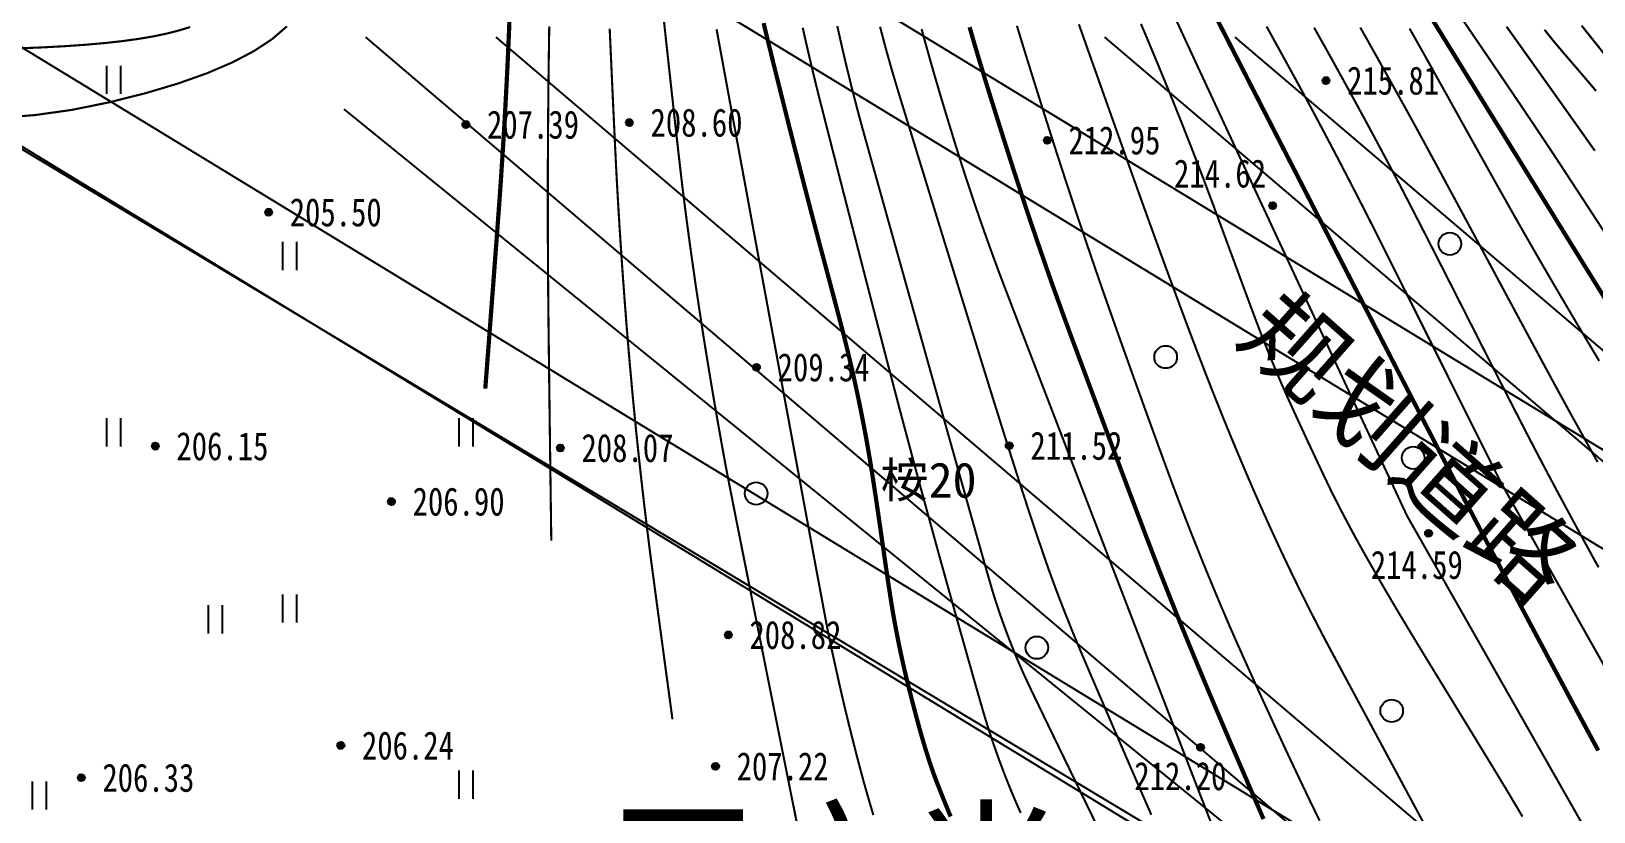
# Model space of a CAD drawing. Extents: x 36524600 to 36525730, y 2746759 to 2747713.
# Drawn here: x 36524988.8 to 36525044.2, y 2747433.8 to 2747461.5 of the extents above; entities that cross this region are included whole.
import ezdxf
from ezdxf.enums import TextEntityAlignment as Align

# ---------------------------------------------------------------- set-up
doc = ezdxf.new("R2010")
doc.units = 0
doc.header["$LTSCALE"] = 1000
doc.header["$MEASUREMENT"] = 0
doc.linetypes.add('X2', pattern=[10, 8, -2])
for name, color, linetype in [('0-规划道路', 4, 'Continuous'), ('DGX', 251, 'Continuous'), ('DLSS', 4, 'Continuous'), ('DMTZ', 3, 'Continuous'), ('GCD', 252, 'Continuous'), ('PP-COM', 7, 'Continuous'), ('PP-DX-PT', 251, 'Continuous'), ('PUB_TEXT', 7, 'Continuous'), ('TWT_TEXT', 7, 'Continuous'), ('ZBTZ', 3, 'Continuous'), ('纵断_分栏线', 5, 'Continuous')]:
    doc.layers.add(name, color=color, linetype=linetype)
doc.styles.add('宋体', font='')
doc.styles.add('正等线体', font='宋体.shx', dxfattribs={"bigfont": '@@gbcbig.shx'})
doc.styles.add('黑体', font='simhei.ttf')
doc.styles.get('宋体').set_extended_font_data('SimSun')
doc.linetypes.add('10421', pattern='A,2,[150,AAA.SHX,S=0.5,R=0,X=0,Y=0.5],1e-11', length=2)

# ---------------------------------------------------------------- blocks, each defined once
blk = doc.blocks.new('gc326')
blk.add_circle((0, 0), 0.8)
blk = doc.blocks.new('gc121')
at = {"color": 253}
for p, q in [((-0.5, -1), (-0.5, 1)), ((0.5, -1), (0.5, 1))]:
    blk.add_line(p, q, dxfattribs=at)
blk = doc.blocks.new('gc200')
h = blk.add_hatch(color=256)
edge = h.paths.add_edge_path()
edge.add_arc((0, 0), 0.25, 0, 360)
blk.add_circle((0, 0), 0.25)
blk = doc.blocks.new('dxt')
at = {"layer": 'DGX', "color": 253, "linetype": 'Continuous', "flags": 128}
for points, const_width in [([(36525021.401, 2747433.616), (36525021.356, 2747433.724), (36525021.308, 2747433.841), (36525021.256, 2747433.968), (36525021.2, 2747434.105), (36525021.141, 2747434.251), (36525021.082, 2747434.398), (36525021.028, 2747434.535), (36525020.978, 2747434.663), (36525020.931, 2747434.781), (36525020.889, 2747434.89), (36525020.852, 2747434.99), (36525020.818, 2747435.081), (36525020.789, 2747435.162), (36525020.762, 2747435.239), (36525020.735, 2747435.316), (36525020.709, 2747435.393), (36525020.682, 2747435.47), (36525020.657, 2747435.547), (36525020.631, 2747435.624), (36525020.606, 2747435.701), (36525020.581, 2747435.779), (36525020.556, 2747435.856), (36525020.532, 2747435.934), (36525020.508, 2747436.012), (36525020.484, 2747436.09), (36525020.461, 2747436.168), (36525020.437, 2747436.246), (36525020.415, 2747436.324), (36525020.392, 2747436.402), (36525020.369, 2747436.482), (36525020.346, 2747436.565), (36525020.321, 2747436.652), (36525020.296, 2747436.743), (36525020.27, 2747436.837), (36525020.244, 2747436.934), (36525020.216, 2747437.035), (36525020.188, 2747437.139), (36525020.159, 2747437.247), (36525020.13, 2747437.358), (36525020.1, 2747437.472), (36525020.069, 2747437.59), (36525020.037, 2747437.711), (36525020.006, 2747437.835), (36525019.973, 2747437.962), (36525019.94, 2747438.092), (36525019.907, 2747438.224), (36525019.874, 2747438.357), (36525019.842, 2747438.489), (36525019.81, 2747438.622), (36525019.779, 2747438.754), (36525019.748, 2747438.887), (36525019.718, 2747439.02), (36525019.688, 2747439.153), (36525019.659, 2747439.286), (36525019.63, 2747439.419), (36525019.602, 2747439.552), (36525019.574, 2747439.686), (36525019.547, 2747439.819), (36525019.52, 2747439.953), (36525019.494, 2747440.087), (36525019.468, 2747440.22), (36525019.443, 2747440.354), (36525019.418, 2747440.488), (36525019.394, 2747440.623), (36525019.37, 2747440.757), (36525019.347, 2747440.891), (36525019.325, 2747441.025), (36525019.302, 2747441.16), (36525019.281, 2747441.294), (36525019.257, 2747441.446), (36525019.229, 2747441.63), (36525019.196, 2747441.848), (36525019.159, 2747442.1), (36525019.117, 2747442.384), (36525019.071, 2747442.702), (36525019.02, 2747443.054), (36525018.964, 2747443.439), (36525018.908, 2747443.828), (36525018.855, 2747444.192), (36525018.805, 2747444.531), (36525018.759, 2747444.846), (36525018.715, 2747445.136), (36525018.675, 2747445.401), (36525018.638, 2747445.641), (36525018.604, 2747445.856), (36525018.571, 2747446.059), (36525018.538, 2747446.262), (36525018.503, 2747446.465), (36525018.468, 2747446.667), (36525018.433, 2747446.87), (36525018.396, 2747447.072), (36525018.359, 2747447.274), (36525018.321, 2747447.476), (36525018.282, 2747447.678), (36525018.242, 2747447.88), (36525018.202, 2747448.081), (36525018.161, 2747448.283), (36525018.119, 2747448.484), (36525018.076, 2747448.685), (36525018.033, 2747448.886), (36525017.988, 2747449.086), (36525017.943, 2747449.287), (36525017.898, 2747449.487), (36525017.851, 2747449.688), (36525017.804, 2747449.888), (36525017.756, 2747450.087), (36525017.707, 2747450.287), (36525017.658, 2747450.487), (36525017.607, 2747450.686), (36525017.553, 2747450.899), (36525017.49, 2747451.14), (36525017.42, 2747451.408), (36525017.343, 2747451.704), (36525017.257, 2747452.027), (36525017.164, 2747452.379), (36525017.063, 2747452.758), (36525016.954, 2747453.164), (36525016.839, 2747453.592), (36525016.721, 2747454.036), (36525016.6, 2747454.496), (36525016.475, 2747454.972), (36525016.347, 2747455.463), (36525016.215, 2747455.971), (36525016.08, 2747456.494), (36525015.942, 2747457.033), (36525015.801, 2747457.585), (36525015.658, 2747458.148), (36525015.513, 2747458.722), (36525015.367, 2747459.307), (36525015.218, 2747459.903), (36525015.068, 2747460.51), (36525014.916, 2747461.128), (36525014.763, 2747461.757)], 0.15), ([(36525023.889, 2747433.742), (36525023.828, 2747433.878), (36525023.769, 2747434.014), (36525023.709, 2747434.15), (36525023.651, 2747434.286), (36525023.593, 2747434.423), (36525023.536, 2747434.56), (36525023.48, 2747434.697), (36525023.425, 2747434.835), (36525023.37, 2747434.973), (36525023.316, 2747435.111), (36525023.263, 2747435.25), (36525023.21, 2747435.389), (36525023.158, 2747435.528), (36525023.107, 2747435.667), (36525023.057, 2747435.807), (36525023.007, 2747435.947), (36525022.958, 2747436.087), (36525022.91, 2747436.227), (36525022.862, 2747436.368), (36525022.816, 2747436.509), (36525022.77, 2747436.65), (36525022.724, 2747436.791), (36525022.68, 2747436.933), (36525022.636, 2747437.075), (36525022.583, 2747437.252), (36525022.51, 2747437.501), (36525022.418, 2747437.82), (36525022.306, 2747438.211), (36525022.175, 2747438.672), (36525022.024, 2747439.205), (36525021.853, 2747439.809), (36525021.663, 2747440.483), (36525021.465, 2747441.191), (36525021.269, 2747441.893), (36525021.075, 2747442.589), (36525020.884, 2747443.28), (36525020.696, 2747443.966), (36525020.51, 2747444.646), (36525020.326, 2747445.321), (36525020.145, 2747445.99), (36525019.957, 2747446.693), (36525019.75, 2747447.468), (36525019.526, 2747448.315), (36525019.285, 2747449.235), (36525019.026, 2747450.227), (36525018.749, 2747451.292), (36525018.454, 2747452.429), (36525018.142, 2747453.639), (36525017.838, 2747454.82), (36525017.567, 2747455.872), (36525017.33, 2747456.795), (36525017.127, 2747457.589), (36525016.957, 2747458.253), (36525016.821, 2747458.788), (36525016.718, 2747459.193), (36525016.649, 2747459.47), (36525016.597, 2747459.682), (36525016.546, 2747459.894), (36525016.495, 2747460.106), (36525016.444, 2747460.318), (36525016.394, 2747460.53), (36525016.345, 2747460.743), (36525016.296, 2747460.955), (36525016.247, 2747461.168), (36525016.199, 2747461.381), (36525016.152, 2747461.593)], 0.075), ([(36525011.23, 2747461.805), (36525011.299, 2747461.169), (36525011.375, 2747460.473), (36525011.458, 2747459.716), (36525011.541, 2747458.963), (36525011.616, 2747458.279), (36525011.685, 2747457.662), (36525011.747, 2747457.114), (36525011.802, 2747456.635), (36525011.85, 2747456.224), (36525011.891, 2747455.881), (36525011.925, 2747455.606), (36525011.956, 2747455.365), (36525011.987, 2747455.125), (36525012.018, 2747454.884), (36525012.05, 2747454.644), (36525012.082, 2747454.404), (36525012.114, 2747454.163), (36525012.147, 2747453.923), (36525012.18, 2747453.683), (36525012.214, 2747453.443), (36525012.248, 2747453.203), (36525012.282, 2747452.962), (36525012.316, 2747452.722), (36525012.351, 2747452.482), (36525012.387, 2747452.243), (36525012.423, 2747452.003), (36525012.459, 2747451.763), (36525012.495, 2747451.523), (36525012.532, 2747451.284), (36525012.569, 2747451.044), (36525012.606, 2747450.804), (36525012.644, 2747450.565), (36525012.682, 2747450.325), (36525012.721, 2747450.086), (36525012.76, 2747449.847), (36525012.799, 2747449.607), (36525012.838, 2747449.368), (36525012.878, 2747449.129), (36525012.918, 2747448.89), (36525012.958, 2747448.65), (36525012.999, 2747448.411), (36525013.04, 2747448.172), (36525013.082, 2747447.933), (36525013.123, 2747447.695), (36525013.165, 2747447.456), (36525013.208, 2747447.217), (36525013.25, 2747446.978), (36525013.293, 2747446.74), (36525013.337, 2747446.501), (36525013.38, 2747446.262), (36525013.424, 2747446.024), (36525013.504, 2747445.609), (36525013.655, 2747444.841), (36525013.877, 2747443.72), (36525014.171, 2747442.246), (36525014.536, 2747440.419), (36525014.972, 2747438.238), (36525015.479, 2747435.705), (36525016.058, 2747432.819)], 0.075), ([(36525018.659, 2747433.67), (36525018.619, 2747433.804), (36525018.579, 2747433.938), (36525018.54, 2747434.072), (36525018.5, 2747434.206), (36525018.461, 2747434.34), (36525018.423, 2747434.474), (36525018.384, 2747434.609), (36525018.346, 2747434.743), (36525018.306, 2747434.886), (36525018.263, 2747435.046), (36525018.215, 2747435.224), (36525018.164, 2747435.418), (36525018.108, 2747435.629), (36525018.049, 2747435.857), (36525017.986, 2747436.103), (36525017.92, 2747436.365), (36525017.851, 2747436.636), (36525017.784, 2747436.908), (36525017.718, 2747437.179), (36525017.652, 2747437.451), (36525017.588, 2747437.723), (36525017.525, 2747437.995), (36525017.463, 2747438.268), (36525017.402, 2747438.541), (36525017.343, 2747438.805), (36525017.288, 2747439.053), (36525017.238, 2747439.283), (36525017.191, 2747439.497), (36525017.149, 2747439.693), (36525017.111, 2747439.873), (36525017.077, 2747440.035), (36525017.047, 2747440.181), (36525016.99, 2747440.479), (36525016.873, 2747441.101), (36525016.696, 2747442.046), (36525016.46, 2747443.314), (36525016.165, 2747444.905), (36525015.811, 2747446.82), (36525015.397, 2747449.057), (36525014.923, 2747451.618), (36525014.447, 2747454.193), (36525014.027, 2747456.473), (36525013.661, 2747458.457), (36525013.35, 2747460.147), (36525013.094, 2747461.541)], 0.075), ([(36525026.949, 2747432.562), (36525026.325, 2747433.845), (36525025.776, 2747434.975), (36525025.302, 2747435.95), (36525024.904, 2747436.771), (36525024.582, 2747437.437), (36525024.335, 2747437.95), (36525024.164, 2747438.307), (36525024.068, 2747438.511), (36525024.01, 2747438.637), (36525023.953, 2747438.764), (36525023.897, 2747438.891), (36525023.842, 2747439.018), (36525023.787, 2747439.146), (36525023.733, 2747439.274), (36525023.679, 2747439.402), (36525023.627, 2747439.531), (36525023.575, 2747439.66), (36525023.524, 2747439.789), (36525023.473, 2747439.918), (36525023.424, 2747440.048), (36525023.375, 2747440.178), (36525023.326, 2747440.308), (36525023.279, 2747440.439), (36525023.232, 2747440.57), (36525023.186, 2747440.701), (36525023.14, 2747440.832), (36525023.096, 2747440.964), (36525023.052, 2747441.096), (36525023.009, 2747441.228), (36525022.966, 2747441.36), (36525022.925, 2747441.493), (36525022.884, 2747441.625), (36525022.812, 2747441.871), (36525022.677, 2747442.342), (36525022.48, 2747443.037), (36525022.219, 2747443.958), (36525021.896, 2747445.104), (36525021.511, 2747446.475), (36525021.062, 2747448.071), (36525020.55, 2747449.892), (36525020.039, 2747451.715), (36525019.59, 2747453.317), (36525019.203, 2747454.696), (36525018.879, 2747455.854), (36525018.617, 2747456.79), (36525018.417, 2747457.505), (36525018.28, 2747457.997), (36525018.206, 2747458.268), (36525018.163, 2747458.429), (36525018.12, 2747458.589), (36525018.078, 2747458.749), (36525018.036, 2747458.91), (36525017.994, 2747459.071), (36525017.953, 2747459.231), (36525017.912, 2747459.392), (36525017.871, 2747459.553), (36525017.831, 2747459.714), (36525017.792, 2747459.875), (36525017.752, 2747460.036), (36525017.713, 2747460.198), (36525017.675, 2747460.359), (36525017.636, 2747460.521), (36525017.599, 2747460.682), (36525017.561, 2747460.844), (36525017.524, 2747461.006), (36525017.487, 2747461.167), (36525017.451, 2747461.329), (36525017.415, 2747461.491), (36525017.38, 2747461.653)], 0.075), ([(36525028.522, 2747433.677), (36525028.351, 2747434.069), (36525028.163, 2747434.5), (36525027.958, 2747434.972), (36525027.736, 2747435.484), (36525027.497, 2747436.037), (36525027.241, 2747436.629), (36525026.989, 2747437.213), (36525026.762, 2747437.739), (36525026.56, 2747438.207), (36525026.384, 2747438.617), (36525026.233, 2747438.969), (36525026.108, 2747439.263), (36525026.007, 2747439.5), (36525025.932, 2747439.678), (36525025.869, 2747439.828), (36525025.807, 2747439.978), (36525025.746, 2747440.128), (36525025.685, 2747440.278), (36525025.624, 2747440.429), (36525025.564, 2747440.579), (36525025.504, 2747440.73), (36525025.444, 2747440.881), (36525025.385, 2747441.032), (36525025.327, 2747441.183), (36525025.268, 2747441.334), (36525025.211, 2747441.486), (36525025.153, 2747441.638), (36525025.096, 2747441.789), (36525025.04, 2747441.941), (36525024.984, 2747442.094), (36525024.925, 2747442.256), (36525024.86, 2747442.437), (36525024.79, 2747442.638), (36525024.713, 2747442.858), (36525024.631, 2747443.098), (36525024.543, 2747443.357), (36525024.449, 2747443.635), (36525024.349, 2747443.934), (36525024.243, 2747444.251), (36525024.132, 2747444.588), (36525024.015, 2747444.945), (36525023.893, 2747445.321), (36525023.766, 2747445.717), (36525023.633, 2747446.132), (36525023.494, 2747446.567), (36525023.35, 2747447.021), (36525023.188, 2747447.537), (36525022.994, 2747448.154), (36525022.77, 2747448.874), (36525022.514, 2747449.696), (36525022.228, 2747450.62), (36525021.91, 2747451.646), (36525021.561, 2747452.774), (36525021.181, 2747454.005), (36525020.808, 2747455.214), (36525020.48, 2747456.28), (36525020.196, 2747457.202), (36525019.957, 2747457.98), (36525019.762, 2747458.614), (36525019.611, 2747459.105), (36525019.506, 2747459.451), (36525019.445, 2747459.654), (36525019.406, 2747459.785), (36525019.367, 2747459.916), (36525019.329, 2747460.046), (36525019.291, 2747460.177), (36525019.254, 2747460.309), (36525019.217, 2747460.44), (36525019.18, 2747460.571), (36525019.143, 2747460.702), (36525019.107, 2747460.834), (36525019.071, 2747460.966), (36525019.036, 2747461.097), (36525019.001, 2747461.229), (36525018.966, 2747461.361), (36525018.931, 2747461.493), (36525018.897, 2747461.625)], 0.075), ([(36525030.709, 2747433.227), (36525030.467, 2747433.846), (36525030.128, 2747434.722), (36525029.689, 2747435.855), (36525029.153, 2747437.244), (36525028.518, 2747438.889), (36525027.784, 2747440.791), (36525026.952, 2747442.949), (36525026.122, 2747445.103), (36525025.394, 2747446.994), (36525024.768, 2747448.621), (36525024.243, 2747449.984), (36525023.82, 2747451.084), (36525023.499, 2747451.92), (36525023.28, 2747452.492), (36525023.163, 2747452.801), (36525023.097, 2747452.977), (36525023.032, 2747453.154), (36525022.966, 2747453.331), (36525022.901, 2747453.508), (36525022.837, 2747453.685), (36525022.773, 2747453.862), (36525022.709, 2747454.04), (36525022.646, 2747454.217), (36525022.583, 2747454.395), (36525022.52, 2747454.573), (36525022.458, 2747454.751), (36525022.397, 2747454.929), (36525022.335, 2747455.108), (36525022.274, 2747455.286), (36525022.214, 2747455.465), (36525022.154, 2747455.643), (36525022.094, 2747455.822), (36525022.035, 2747456.001), (36525021.976, 2747456.18), (36525021.917, 2747456.36), (36525021.859, 2747456.539), (36525021.801, 2747456.718), (36525021.744, 2747456.898), (36525021.687, 2747457.078), (36525021.63, 2747457.26), (36525021.571, 2747457.447), (36525021.511, 2747457.639), (36525021.451, 2747457.837), (36525021.389, 2747458.039), (36525021.325, 2747458.246), (36525021.261, 2747458.458), (36525021.195, 2747458.674), (36525021.131, 2747458.889), (36525021.069, 2747459.094), (36525021.011, 2747459.289), (36525020.956, 2747459.475), (36525020.904, 2747459.651), (36525020.855, 2747459.817), (36525020.81, 2747459.974), (36525020.767, 2747460.121), (36525020.727, 2747460.264), (36525020.686, 2747460.406), (36525020.646, 2747460.549), (36525020.606, 2747460.691), (36525020.566, 2747460.834), (36525020.527, 2747460.977), (36525020.487, 2747461.12), (36525020.448, 2747461.262), (36525020.409, 2747461.405), (36525020.37, 2747461.548)], 0.075), ([(36525032.505, 2747433.528), (36525032.239, 2747434.14), (36525031.971, 2747434.758), (36525031.723, 2747435.332), (36525031.495, 2747435.86), (36525031.287, 2747436.343), (36525031.1, 2747436.781), (36525030.932, 2747437.173), (36525030.784, 2747437.52), (36525030.656, 2747437.822), (36525030.538, 2747438.101), (36525030.421, 2747438.38), (36525030.304, 2747438.66), (36525030.187, 2747438.939), (36525030.071, 2747439.219), (36525029.955, 2747439.499), (36525029.839, 2747439.779), (36525029.724, 2747440.059), (36525029.609, 2747440.34), (36525029.495, 2747440.62), (36525029.381, 2747440.901), (36525029.268, 2747441.182), (36525029.155, 2747441.464), (36525029.043, 2747441.745), (36525028.931, 2747442.027), (36525028.82, 2747442.309), (36525028.697, 2747442.626), (36525028.547, 2747443.014), (36525028.371, 2747443.473), (36525028.17, 2747444.003), (36525027.942, 2747444.604), (36525027.689, 2747445.275), (36525027.41, 2747446.017), (36525027.105, 2747446.83), (36525026.802, 2747447.639), (36525026.529, 2747448.368), (36525026.286, 2747449.017), (36525026.073, 2747449.587), (36525025.89, 2747450.077), (36525025.737, 2747450.488), (36525025.614, 2747450.819), (36525025.521, 2747451.071), (36525025.444, 2747451.282), (36525025.367, 2747451.494), (36525025.29, 2747451.707), (36525025.213, 2747451.919), (36525025.137, 2747452.131), (36525025.061, 2747452.343), (36525024.985, 2747452.556), (36525024.91, 2747452.769), (36525024.835, 2747452.981), (36525024.761, 2747453.194), (36525024.687, 2747453.407), (36525024.613, 2747453.621), (36525024.539, 2747453.834), (36525024.466, 2747454.047), (36525024.393, 2747454.261), (36525024.321, 2747454.474), (36525024.249, 2747454.688), (36525024.177, 2747454.902), (36525024.105, 2747455.116), (36525024.034, 2747455.33), (36525023.963, 2747455.544), (36525023.893, 2747455.758), (36525023.823, 2747455.973), (36525023.753, 2747456.187), (36525023.682, 2747456.407), (36525023.608, 2747456.635), (36525023.531, 2747456.874), (36525023.452, 2747457.122), (36525023.37, 2747457.38), (36525023.285, 2747457.647), (36525023.197, 2747457.923), (36525023.107, 2747458.21), (36525023.018, 2747458.491), (36525022.936, 2747458.754), (36525022.859, 2747458.998), (36525022.789, 2747459.223), (36525022.725, 2747459.429), (36525022.667, 2747459.616), (36525022.616, 2747459.784), (36525022.57, 2747459.933), (36525022.528, 2747460.073), (36525022.486, 2747460.213), (36525022.444, 2747460.352), (36525022.402, 2747460.492), (36525022.36, 2747460.632), (36525022.319, 2747460.772), (36525022.278, 2747460.912), (36525022.236, 2747461.052), (36525022.195, 2747461.193), (36525022.154, 2747461.333), (36525022.114, 2747461.473), (36525022.073, 2747461.613)], 0.15), ([(36525034.494, 2747433.471), (36525034.308, 2747433.854), (36525034.123, 2747434.237), (36525033.939, 2747434.621), (36525033.756, 2747435.006), (36525033.574, 2747435.391), (36525033.392, 2747435.776), (36525033.212, 2747436.162), (36525033.036, 2747436.541), (36525032.867, 2747436.905), (36525032.705, 2747437.256), (36525032.551, 2747437.592), (36525032.403, 2747437.914), (36525032.263, 2747438.221), (36525032.13, 2747438.514), (36525032.004, 2747438.793), (36525031.886, 2747439.055), (36525031.777, 2747439.298), (36525031.677, 2747439.521), (36525031.586, 2747439.725), (36525031.504, 2747439.91), (36525031.43, 2747440.076), (36525031.366, 2747440.222), (36525031.31, 2747440.349), (36525031.257, 2747440.474), (36525031.197, 2747440.613), (36525031.131, 2747440.768), (36525031.059, 2747440.937), (36525030.981, 2747441.121), (36525030.898, 2747441.32), (36525030.808, 2747441.534), (36525030.713, 2747441.762), (36525030.615, 2747441.998), (36525030.517, 2747442.235), (36525030.42, 2747442.471), (36525030.324, 2747442.708), (36525030.228, 2747442.946), (36525030.133, 2747443.183), (36525030.038, 2747443.42), (36525029.944, 2747443.658), (36525029.851, 2747443.896), (36525029.758, 2747444.135), (36525029.665, 2747444.373), (36525029.574, 2747444.612), (36525029.483, 2747444.851), (36525029.392, 2747445.09), (36525029.302, 2747445.329), (36525029.213, 2747445.569), (36525029.12, 2747445.82), (36525029.019, 2747446.093), (36525028.91, 2747446.388), (36525028.794, 2747446.706), (36525028.671, 2747447.046), (36525028.539, 2747447.408), (36525028.4, 2747447.793), (36525028.253, 2747448.199), (36525028.105, 2747448.61), (36525027.962, 2747449.006), (36525027.825, 2747449.387), (36525027.694, 2747449.754), (36525027.568, 2747450.107), (36525027.447, 2747450.444), (36525027.332, 2747450.767), (36525027.223, 2747451.076), (36525027.116, 2747451.377), (36525027.01, 2747451.679), (36525026.904, 2747451.98), (36525026.799, 2747452.282), (36525026.694, 2747452.584), (36525026.59, 2747452.886), (36525026.486, 2747453.188), (36525026.382, 2747453.49), (36525026.279, 2747453.793), (36525026.176, 2747454.096), (36525026.074, 2747454.398), (36525025.972, 2747454.701), (36525025.871, 2747455.004), (36525025.77, 2747455.308), (36525025.669, 2747455.611), (36525025.569, 2747455.914), (36525025.47, 2747456.218), (36525025.37, 2747456.522), (36525025.272, 2747456.826), (36525025.173, 2747457.13), (36525025.075, 2747457.434), (36525024.978, 2747457.738), (36525024.881, 2747458.043), (36525024.784, 2747458.347), (36525024.689, 2747458.648), (36525024.597, 2747458.941), (36525024.507, 2747459.227), (36525024.42, 2747459.505), (36525024.335, 2747459.775), (36525024.253, 2747460.037), (36525024.174, 2747460.291), (36525024.097, 2747460.538), (36525024.023, 2747460.778), (36525023.952, 2747461.01), (36525023.883, 2747461.234), (36525023.817, 2747461.452), (36525023.753, 2747461.662)], 0.075), ([(36525038.597, 2747432.627), (36525037.916, 2747433.891), (36525037.233, 2747435.16), (36525036.629, 2747436.282), (36525036.105, 2747437.256), (36525035.66, 2747438.083), (36525035.295, 2747438.763), (36525035.009, 2747439.296), (36525034.803, 2747439.681), (36525034.677, 2747439.919), (36525034.59, 2747440.084), (36525034.504, 2747440.249), (36525034.419, 2747440.414), (36525034.333, 2747440.58), (36525034.248, 2747440.745), (36525034.164, 2747440.911), (36525034.08, 2747441.077), (36525033.996, 2747441.244), (36525033.913, 2747441.41), (36525033.83, 2747441.577), (36525033.748, 2747441.744), (36525033.666, 2747441.911), (36525033.584, 2747442.078), (36525033.503, 2747442.245), (36525033.422, 2747442.413), (36525033.342, 2747442.581), (36525033.262, 2747442.749), (36525033.182, 2747442.917), (36525033.103, 2747443.085), (36525033.024, 2747443.254), (36525032.946, 2747443.423), (36525032.868, 2747443.592), (36525032.79, 2747443.761), (36525032.713, 2747443.93), (36525032.637, 2747444.1), (36525032.56, 2747444.27), (36525032.484, 2747444.439), (36525032.408, 2747444.609), (36525032.333, 2747444.78), (36525032.258, 2747444.95), (36525032.183, 2747445.121), (36525032.109, 2747445.291), (36525032.035, 2747445.462), (36525031.961, 2747445.633), (36525031.888, 2747445.804), (36525031.815, 2747445.975), (36525031.742, 2747446.146), (36525031.669, 2747446.318), (36525031.597, 2747446.489), (36525031.525, 2747446.661), (36525031.454, 2747446.833), (36525031.382, 2747447.005), (36525031.311, 2747447.177), (36525031.24, 2747447.349), (36525031.17, 2747447.521), (36525031.099, 2747447.694), (36525031.03, 2747447.866), (36525030.96, 2747448.039), (36525030.891, 2747448.212), (36525030.821, 2747448.384), (36525030.753, 2747448.557), (36525030.684, 2747448.731), (36525030.616, 2747448.904), (36525030.548, 2747449.077), (36525030.48, 2747449.25), (36525030.413, 2747449.424), (36525030.345, 2747449.601), (36525030.275, 2747449.783), (36525030.202, 2747449.972), (36525030.128, 2747450.166), (36525030.052, 2747450.367), (36525029.974, 2747450.573), (36525029.893, 2747450.786), (36525029.811, 2747451.004), (36525029.724, 2747451.236), (36525029.63, 2747451.487), (36525029.529, 2747451.759), (36525029.421, 2747452.05), (36525029.306, 2747452.361), (36525029.183, 2747452.692), (36525029.054, 2747453.044), (36525028.918, 2747453.415), (36525028.767, 2747453.827), (36525028.595, 2747454.302), (36525028.401, 2747454.838), (36525028.185, 2747455.437), (36525027.948, 2747456.099), (36525027.69, 2747456.822), (36525027.41, 2747457.608), (36525027.108, 2747458.456), (36525026.812, 2747459.289), (36525026.548, 2747460.032), (36525026.316, 2747460.684), (36525026.118, 2747461.245), (36525025.951, 2747461.715)], 0.075), ([(36525041.692, 2747433.616), (36525041.575, 2747433.816), (36525041.457, 2747434.015), (36525041.338, 2747434.214), (36525041.22, 2747434.413), (36525041.1, 2747434.611), (36525040.968, 2747434.831), (36525040.808, 2747435.095), (36525040.621, 2747435.402), (36525040.407, 2747435.753), (36525040.166, 2747436.148), (36525039.898, 2747436.586), (36525039.604, 2747437.067), (36525039.282, 2747437.592), (36525038.96, 2747438.117), (36525038.665, 2747438.599), (36525038.397, 2747439.037), (36525038.156, 2747439.432), (36525037.942, 2747439.783), (36525037.755, 2747440.091), (36525037.595, 2747440.355), (36525037.462, 2747440.576), (36525037.343, 2747440.775), (36525037.224, 2747440.975), (36525037.106, 2747441.175), (36525036.988, 2747441.375), (36525036.871, 2747441.575), (36525036.754, 2747441.776), (36525036.638, 2747441.977), (36525036.522, 2747442.178), (36525036.41, 2747442.373), (36525036.306, 2747442.556), (36525036.209, 2747442.726), (36525036.119, 2747442.884), (36525036.037, 2747443.029), (36525035.963, 2747443.162), (36525035.895, 2747443.283), (36525035.836, 2747443.391), (36525035.78, 2747443.493), (36525035.724, 2747443.594), (36525035.669, 2747443.696), (36525035.614, 2747443.799), (36525035.559, 2747443.901), (36525035.505, 2747444.003), (36525035.45, 2747444.106), (36525035.396, 2747444.209), (36525035.342, 2747444.311), (36525035.288, 2747444.414), (36525035.235, 2747444.517), (36525035.182, 2747444.62), (36525035.129, 2747444.724), (36525035.076, 2747444.827), (36525035.024, 2747444.931), (36525034.971, 2747445.034), (36525034.911, 2747445.155), (36525034.836, 2747445.309), (36525034.746, 2747445.498), (36525034.64, 2747445.72), (36525034.519, 2747445.976), (36525034.383, 2747446.265), (36525034.231, 2747446.589), (36525034.064, 2747446.946), (36525033.897, 2747447.307), (36525033.742, 2747447.642), (36525033.6, 2747447.95), (36525033.472, 2747448.231), (36525033.356, 2747448.486), (36525033.254, 2747448.715), (36525033.165, 2747448.917), (36525033.089, 2747449.092), (36525033.02, 2747449.254), (36525032.952, 2747449.417), (36525032.883, 2747449.58), (36525032.816, 2747449.742), (36525032.749, 2747449.905), (36525032.682, 2747450.069), (36525032.616, 2747450.232), (36525032.55, 2747450.396), (36525032.475, 2747450.585), (36525032.383, 2747450.826), (36525032.272, 2747451.117), (36525032.142, 2747451.461), (36525031.995, 2747451.855), (36525031.83, 2747452.301), (36525031.646, 2747452.798), (36525031.444, 2747453.346), (36525031.24, 2747453.9), (36525031.051, 2747454.412), (36525030.877, 2747454.883), (36525030.717, 2747455.313), (36525030.571, 2747455.702), (36525030.441, 2747456.05), (36525030.325, 2747456.357), (36525030.223, 2747456.623), (36525030.129, 2747456.868), (36525030.034, 2747457.113), (36525029.939, 2747457.358), (36525029.843, 2747457.602), (36525029.747, 2747457.847), (36525029.65, 2747458.091), (36525029.553, 2747458.335), (36525029.456, 2747458.579), (36525029.358, 2747458.823), (36525029.26, 2747459.066), (36525029.161, 2747459.31), (36525029.062, 2747459.553), (36525028.962, 2747459.796), (36525028.862, 2747460.039), (36525028.762, 2747460.281), (36525028.661, 2747460.524), (36525028.554, 2747460.781), (36525028.434, 2747461.068), (36525028.301, 2747461.384), (36525028.155, 2747461.729)], 0.075), ([(36525011.529, 2747437.067), (36525011.377, 2747438.193), (36525011.24, 2747439.203), (36525011.12, 2747440.096), (36525011.015, 2747440.874), (36525010.927, 2747441.535), (36525010.854, 2747442.079), (36525010.797, 2747442.508), (36525010.756, 2747442.82), (36525010.724, 2747443.074), (36525010.692, 2747443.328), (36525010.66, 2747443.583), (36525010.628, 2747443.837), (36525010.597, 2747444.091), (36525010.567, 2747444.345), (36525010.536, 2747444.6), (36525010.506, 2747444.854), (36525010.477, 2747445.109), (36525010.448, 2747445.363), (36525010.419, 2747445.618), (36525010.391, 2747445.872), (36525010.363, 2747446.127), (36525010.335, 2747446.382), (36525010.308, 2747446.637), (36525010.282, 2747446.891), (36525010.255, 2747447.146), (36525010.229, 2747447.401), (36525010.204, 2747447.656), (36525010.179, 2747447.911), (36525010.154, 2747448.166), (36525010.129, 2747448.421), (36525010.105, 2747448.676), (36525010.082, 2747448.931), (36525010.059, 2747449.186), (36525010.036, 2747449.441), (36525010.013, 2747449.697), (36525009.991, 2747449.952), (36525009.969, 2747450.207), (36525009.948, 2747450.462), (36525009.927, 2747450.718), (36525009.906, 2747450.973), (36525009.886, 2747451.228), (36525009.866, 2747451.484), (36525009.846, 2747451.739), (36525009.827, 2747451.995), (36525009.808, 2747452.25), (36525009.789, 2747452.506), (36525009.77, 2747452.761), (36525009.752, 2747453.017), (36525009.735, 2747453.272), (36525009.717, 2747453.528), (36525009.7, 2747453.784), (36525009.683, 2747454.039), (36525009.667, 2747454.295), (36525009.65, 2747454.551), (36525009.635, 2747454.806), (36525009.619, 2747455.062), (36525009.604, 2747455.318), (36525009.589, 2747455.574), (36525009.574, 2747455.829), (36525009.56, 2747456.085), (36525009.546, 2747456.341), (36525009.533, 2747456.597), (36525009.519, 2747456.853), (36525009.507, 2747457.109), (36525009.492, 2747457.402), (36525009.475, 2747457.771), (36525009.454, 2747458.215), (36525009.43, 2747458.734), (36525009.402, 2747459.329), (36525009.372, 2747459.999), (36525009.338, 2747460.744), (36525009.301, 2747461.564)], 0.075), ([(36525007.157, 2747461.637), (36525007.15, 2747461.202), (36525007.144, 2747460.768), (36525007.138, 2747460.334), (36525007.132, 2747459.9), (36525007.127, 2747459.466), (36525007.123, 2747459.032), (36525007.119, 2747458.598), (36525007.116, 2747458.164), (36525007.113, 2747457.73), (36525007.11, 2747457.296), (36525007.108, 2747456.862), (36525007.107, 2747456.428), (36525007.106, 2747455.993), (36525007.106, 2747455.559), (36525007.106, 2747455.125), (36525007.106, 2747454.691), (36525007.107, 2747454.257), (36525007.109, 2747453.823), (36525007.111, 2747453.389), (36525007.114, 2747452.955), (36525007.117, 2747452.521), (36525007.12, 2747452.087), (36525007.125, 2747451.571), (36525007.133, 2747450.893), (36525007.143, 2747450.052), (36525007.155, 2747449.048), (36525007.17, 2747447.881), (36525007.187, 2747446.552), (36525007.207, 2747445.059), (36525007.229, 2747443.404)], 0.075), ([(36525004.887, 2747448.793), (36525004.99, 2747450.142), (36525005.082, 2747451.359), (36525005.165, 2747452.442), (36525005.236, 2747453.393), (36525005.298, 2747454.212), (36525005.348, 2747454.897), (36525005.389, 2747455.45), (36525005.419, 2747455.871), (36525005.443, 2747456.225), (36525005.466, 2747456.579), (36525005.489, 2747456.933), (36525005.512, 2747457.287), (36525005.534, 2747457.641), (36525005.555, 2747457.995), (36525005.575, 2747458.349), (36525005.595, 2747458.703), (36525005.614, 2747459.058), (36525005.633, 2747459.412), (36525005.651, 2747459.766), (36525005.669, 2747460.121), (36525005.685, 2747460.475), (36525005.701, 2747460.829), (36525005.717, 2747461.184), (36525005.732, 2747461.538), (36525005.746, 2747461.893)], 0.15), ([(36525037.593, 2747444.29), (36525035.591, 2747448.577), (36525033.836, 2747452.338), (36525032.328, 2747455.574), (36525031.066, 2747458.285), (36525030.05, 2747460.471), (36525029.281, 2747462.132)], 0.075), ([(36525044.383, 2747435.959), (36525044.106, 2747436.471), (36525043.797, 2747437.044), (36525043.456, 2747437.676), (36525043.084, 2747438.369), (36525042.681, 2747439.121), (36525042.268, 2747439.894), (36525041.866, 2747440.647), (36525041.476, 2747441.38), (36525041.097, 2747442.094), (36525040.729, 2747442.788), (36525040.372, 2747443.463), (36525040.027, 2747444.119), (36525039.692, 2747444.755), (36525039.324, 2747445.459), (36525038.876, 2747446.319), (36525038.349, 2747447.336), (36525037.742, 2747448.509), (36525037.055, 2747449.838), (36525036.289, 2747451.324), (36525035.443, 2747452.965), (36525034.517, 2747454.763), (36525033.606, 2747456.535), (36525032.802, 2747458.099), (36525032.106, 2747459.454), (36525031.518, 2747460.601), (36525031.037, 2747461.54), (36525030.663, 2747462.27)], 0.15), ([(36525040.931, 2747445.461), (36525039.987, 2747447.35), (36525039.151, 2747449.022), (36525038.423, 2747450.479), (36525037.803, 2747451.718), (36525037.29, 2747452.741), (36525036.886, 2747453.547), (36525036.59, 2747454.137), (36525036.402, 2747454.51), (36525036.267, 2747454.775), (36525036.133, 2747455.04), (36525035.997, 2747455.304), (36525035.862, 2747455.569), (36525035.726, 2747455.833), (36525035.59, 2747456.096), (36525035.453, 2747456.36), (36525035.316, 2747456.624), (36525035.179, 2747456.887), (36525035.041, 2747457.15), (36525034.903, 2747457.413), (36525034.764, 2747457.676), (36525034.625, 2747457.938), (36525034.486, 2747458.2), (36525034.347, 2747458.463), (36525034.207, 2747458.724), (36525034.054, 2747459.008), (36525033.876, 2747459.336), (36525033.674, 2747459.708), (36525033.446, 2747460.124), (36525033.194, 2747460.583), (36525032.916, 2747461.087), (36525032.614, 2747461.635)], 0.075), ([(36525040.931, 2747445.461), (36525042.605, 2747442.49), (36525044.069, 2747439.894), (36525045.321, 2747437.674), (36525046.364, 2747435.828), (36525047.195, 2747434.358), (36525047.816, 2747433.263)], 0.075), ([(36525034.3, 2747461.596), (36525034.488, 2747461.262), (36525034.667, 2747460.943), (36525034.845, 2747460.624), (36525035.023, 2747460.305), (36525035.2, 2747459.985), (36525035.376, 2747459.665), (36525035.552, 2747459.345), (36525035.728, 2747459.024), (36525035.903, 2747458.703), (36525036.077, 2747458.382), (36525036.251, 2747458.061), (36525036.424, 2747457.739), (36525036.597, 2747457.417), (36525036.769, 2747457.095), (36525036.941, 2747456.772), (36525037.112, 2747456.449), (36525037.282, 2747456.126), (36525037.471, 2747455.766), (36525037.695, 2747455.334), (36525037.955, 2747454.83), (36525038.251, 2747454.253), (36525038.583, 2747453.603), (36525038.951, 2747452.881), (36525039.355, 2747452.087), (36525039.795, 2747451.221), (36525040.236, 2747450.351), (36525040.645, 2747449.548), (36525041.02, 2747448.812), (36525041.363, 2747448.142), (36525041.674, 2747447.539), (36525041.951, 2747447.003), (36525042.195, 2747446.534), (36525042.407, 2747446.131), (36525042.603, 2747445.761), (36525042.799, 2747445.392), (36525042.996, 2747445.024), (36525043.194, 2747444.656), (36525043.392, 2747444.288), (36525043.591, 2747443.92), (36525043.791, 2747443.553), (36525043.991, 2747443.186), (36525044.192, 2747442.82), (36525044.394, 2747442.454)], 0.075), ([(36525035.939, 2747461.599), (36525036.154, 2747461.22), (36525036.347, 2747460.876), (36525036.54, 2747460.532), (36525036.733, 2747460.188), (36525036.926, 2747459.844), (36525037.118, 2747459.5), (36525037.309, 2747459.155), (36525037.501, 2747458.81), (36525037.692, 2747458.465), (36525037.904, 2747458.079), (36525038.159, 2747457.612), (36525038.457, 2747457.064), (36525038.798, 2747456.435), (36525039.181, 2747455.724), (36525039.608, 2747454.933), (36525040.078, 2747454.061), (36525040.59, 2747453.107), (36525041.101, 2747452.157), (36525041.565, 2747451.294), (36525041.983, 2747450.518), (36525042.354, 2747449.83), (36525042.679, 2747449.23), (36525042.958, 2747448.717), (36525043.19, 2747448.291), (36525043.376, 2747447.952), (36525043.539, 2747447.658), (36525043.702, 2747447.364), (36525043.866, 2747447.07), (36525044.03, 2747446.776), (36525044.195, 2747446.483), (36525044.36, 2747446.19)], 0.075), ([(36525037.687, 2747461.565), (36525037.956, 2747461.088), (36525038.26, 2747460.548), (36525038.598, 2747459.943), (36525038.971, 2747459.275), (36525039.378, 2747458.543), (36525039.788, 2747457.806), (36525040.17, 2747457.123), (36525040.522, 2747456.492), (36525040.846, 2747455.915), (36525041.141, 2747455.391), (36525041.406, 2747454.92), (36525041.644, 2747454.502), (36525041.852, 2747454.138), (36525042.046, 2747453.801), (36525042.241, 2747453.463), (36525042.436, 2747453.126), (36525042.632, 2747452.79), (36525042.828, 2747452.454), (36525043.025, 2747452.118), (36525043.222, 2747451.782), (36525043.42, 2747451.447), (36525043.618, 2747451.112), (36525043.818, 2747450.777), (36525044.017, 2747450.443), (36525044.217, 2747450.109), (36525044.418, 2747449.775)], 0.075), ([(36525038.288, 2747462.22), (36525039.619, 2747460.067), (36525040.808, 2747458.144), (36525041.855, 2747456.452), (36525042.76, 2747454.99), (36525043.523, 2747453.758), (36525044.144, 2747452.757), (36525044.622, 2747451.985)], 0.15), ([(36525039.575, 2747461.87), (36525039.847, 2747461.471), (36525040.137, 2747461.046), (36525040.437, 2747460.607), (36525040.736, 2747460.167), (36525041.035, 2747459.727), (36525041.333, 2747459.287), (36525041.631, 2747458.846), (36525041.928, 2747458.405), (36525042.224, 2747457.963), (36525042.52, 2747457.521), (36525042.91, 2747456.933), (36525043.488, 2747456.051), (36525044.255, 2747454.876), (36525045.209, 2747453.408)], 0.075), ([(36525041.129, 2747461.632), (36525041.532, 2747461.068), (36525041.976, 2747460.446), (36525042.426, 2747459.814), (36525042.849, 2747459.22), (36525043.244, 2747458.665), (36525043.612, 2747458.148), (36525043.951, 2747457.669), (36525044.263, 2747457.228)], 0.075), ([(36525042.478, 2747461.521), (36525042.531, 2747461.453), (36525042.584, 2747461.386), (36525042.638, 2747461.319), (36525042.692, 2747461.252), (36525042.746, 2747461.185), (36525042.8, 2747461.118), (36525042.858, 2747461.048), (36525042.924, 2747460.969), (36525042.996, 2747460.883), (36525043.076, 2747460.789), (36525043.163, 2747460.686), (36525043.258, 2747460.576), (36525043.359, 2747460.458), (36525043.468, 2747460.332), (36525043.577, 2747460.206), (36525043.679, 2747460.088), (36525043.773, 2747459.977), (36525043.861, 2747459.875), (36525043.941, 2747459.781), (36525044.014, 2747459.695), (36525044.08, 2747459.617), (36525044.139, 2747459.548), (36525044.194, 2747459.482), (36525044.249, 2747459.415), (36525044.304, 2747459.349)], 0.075), ([(36525043.792, 2747461.669), (36525044.24, 2747461.108), (36525044.646, 2747460.598)], 0.075), ([(36524997.847, 2747461.642), (36524997.331, 2747461.196), (36524996.687, 2747460.77), (36524995.915, 2747460.365), (36524995.015, 2747459.98), (36524993.988, 2747459.616), (36524992.833, 2747459.272), (36524991.55, 2747458.949), (36524990.216, 2747458.679), (36524988.908, 2747458.495), (36524987.626, 2747458.396)], 0.075), ([(36524988.252, 2747460.86), (36524989.12, 2747460.893), (36524989.93, 2747460.936), (36524990.684, 2747460.988), (36524991.38, 2747461.049), (36524992.019, 2747461.12), (36524992.601, 2747461.2), (36524993.125, 2747461.289), (36524993.593, 2747461.388), (36524994.018, 2747461.497), (36524994.415, 2747461.617)], 0.075), ([(36525037.593, 2747444.29), (36525039.627, 2747440.716), (36525041.401, 2747437.598), (36525042.917, 2747434.935), (36525044.174, 2747432.729)], 0.075)]:
    blk.add_lwpolyline(points, dxfattribs=dict(at, const_width=const_width))
at = {"layer": 'DLSS', "color": 253, "linetype": 'X2'}
for p, q in [((36525090.225, 2747418.798), (36524943.317, 2747508.272)), ((36525089.556, 2747415.693), (36524941.757, 2747505.709)), ((36525057.089, 2747419.074), (36524934.474, 2747493.752)), ((36525055.826, 2747416.331), (36524932.914, 2747491.19))]:
    blk.add_line(p, q, dxfattribs=at)
at = {"layer": 'DMTZ', "color": 253, "linetype": '10421', "const_width": 0.0000022, "elevation": 200, "flags": 128}
blk.add_lwpolyline([(36525114.148, 2747383.161), (36525113.93, 2747393.056), (36525113.598, 2747394.726), (36525110.478, 2747400.496), (36525108.325, 2747403.033), (36525107.139, 2747403.97), (36525105.63, 2747404.49), (36525101.725, 2747404.637), (36525096.889, 2747406.254), (36525094.174, 2747406.302), (36525090.954, 2747407.008), (36525086.634, 2747406.762), (36525085.217, 2747405.937), (36525084.346, 2747404.786), (36525083.404, 2747404.624), (36525076.998, 2747406.798), (36525067.252, 2747408.51), (36525061.551, 2747408.579), (36525058.074, 2747407.666), (36525053.009, 2747405.353), (36525048.603, 2747404.042), (36525043.307, 2747402.597), (36525041.076, 2747402.386), (36525039.057, 2747402.288), (36525036.747, 2747403.691), (36525035.48, 2747405.753), (36525033.307, 2747412.778), (36525029.013, 2747421.757), (36525025.247, 2747425.488), (36525021.012, 2747428.756), (36525015.032, 2747433.661), (36525012.836, 2747435.594), (36525010.222, 2747438.541), (36525008.767, 2747440.5), (36525005.691, 2747446.309), (36525004.521, 2747449.922), (36525004.103, 2747453.218), (36525004.158, 2747457.366), (36525004.346, 2747461.068), (36525003.833, 2747466.322), (36524999.172, 2747478.694), (36524996.93, 2747482.765), (36524994.423, 2747491.584), (36524992.957, 2747497.838), (36524991.208, 2747506.075), (36524988.345, 2747520.412), (36524984.663, 2747529.207), (36524983.82, 2747532.506)], dxfattribs=at)
at = {"layer": 'PP-COM', "color": 253, "flags": 128}
blk.add_lwpolyline([(36524987.927, 2747390.791), (36525039.226, 2747426.807), (36524972.265, 2747466.988), (36524953.334, 2747440.322)], close=True, dxfattribs=at)
at = {"layer": 'PP-DX-PT', "color": 253, "linetype": 'Continuous'}
for p in [(36525034.72, 2747459.72, 215.81), (36525004.198, 2747458.159, 207.39), (36525010, 2747458.23, 208.6), (36525024.83, 2747457.6, 212.95), (36524997.197, 2747455.049, 205.5), (36525032.83, 2747455.28, 214.62), (36525014.51, 2747449.55, 209.34), (36524993.175, 2747446.754, 206.15), (36525007.55, 2747446.69, 208.07), (36525023.48, 2747446.77, 211.52), (36525001.557, 2747444.789, 206.9), (36525038.36, 2747443.66, 214.59), (36525013.51, 2747440.06, 208.82), (36524999.76, 2747436.138, 206.24), (36525030.27, 2747436.07, 212.2), (36525013.056, 2747435.399, 207.22), (36524990.549, 2747434.995, 206.33)]:
    blk.add_point(p, dxfattribs=at)
at = {"layer": 'PP-DX-PT', "color": 253}
for p in [(36525034.72, 2747459.72, 215.806), (36525004.198, 2747458.159, 207.394), (36525010, 2747458.23, 208.603), (36525024.83, 2747457.6, 212.948), (36524997.197, 2747455.049, 205.5), (36525032.83, 2747455.28, 214.62), (36525014.51, 2747449.55, 209.335), (36524993.175, 2747446.754, 206.146), (36525007.55, 2747446.69, 208.071), (36525023.48, 2747446.77, 211.523), (36525001.557, 2747444.789, 206.9), (36525038.36, 2747443.66, 214.588), (36525013.51, 2747440.06, 208.821), (36524999.76, 2747436.138, 206.24), (36525030.27, 2747436.07, 212.201), (36525013.056, 2747435.399, 207.22), (36524990.549, 2747434.995, 206.33)]:
    blk.add_point(p, dxfattribs=at)
at = {"layer": '纵断_分栏线', "color": 253}
blk.add_line((36525061.662, 2747408.617), (36524999.881, 2747458.708), dxfattribs=at)
at = {"layer": 'GCD', "color": 253, "linetype": 'Continuous'}
ref = blk.add_blockref('gc200', (36525034.72, 2747459.72, 215.806), dxfattribs=dict(at, xscale=0.5, yscale=0.5, zscale=0.5))
ref.add_attrib('height', '215.81', dxfattribs={"linetype": 'Continuous', "height": 1, "style": '正等线体', "width": 0.8}).set_placement((36525035.47, 2747459.72, 215.806), align=Align.MIDDLE_LEFT)
ref = blk.add_blockref('gc200', (36525004.198, 2747458.159, 207.394), dxfattribs=dict(at, xscale=0.5, yscale=0.5, zscale=0.5))
ref.add_attrib('height', '207.39', dxfattribs={"linetype": 'Continuous', "height": 1, "style": '正等线体', "width": 0.8}).set_placement((36525004.948, 2747458.159, 207.394), align=Align.MIDDLE_LEFT)
ref = blk.add_blockref('gc200', (36525010, 2747458.23, 208.603), dxfattribs=dict(at, xscale=0.5, yscale=0.5, zscale=0.5))
ref.add_attrib('height', '208.60', dxfattribs={"linetype": 'Continuous', "height": 1, "style": '正等线体', "width": 0.8}).set_placement((36525010.75, 2747458.23, 208.603), align=Align.MIDDLE_LEFT)
ref = blk.add_blockref('gc200', (36525024.83, 2747457.6, 212.948), dxfattribs=dict(at, xscale=0.5, yscale=0.5, zscale=0.5))
ref.add_attrib('height', '212.95', dxfattribs={"linetype": 'Continuous', "height": 1, "style": '正等线体', "width": 0.8}).set_placement((36525025.58, 2747457.6, 212.948), align=Align.MIDDLE_LEFT)
ref = blk.add_blockref('gc200', (36525032.83, 2747455.28, 214.62), dxfattribs=dict(at, xscale=0.5, yscale=0.5, zscale=0.5))
ref.add_attrib('height', '214.62', dxfattribs={"linetype": 'Continuous', "height": 1, "style": '正等线体', "width": 0.8}).set_placement((36525029.328, 2747456.423, 214.62), align=Align.MIDDLE_LEFT)
ref = blk.add_blockref('gc200', (36524997.197, 2747455.049, 205.5), dxfattribs=dict(at, xscale=0.5, yscale=0.5, zscale=0.5))
ref.add_attrib('height', '205.50', dxfattribs={"linetype": 'Continuous', "height": 1, "style": '正等线体', "width": 0.8}).set_placement((36524997.947, 2747455.049, 205.5), align=Align.MIDDLE_LEFT)
ref = blk.add_blockref('gc200', (36525014.51, 2747449.55, 209.335), dxfattribs=dict(at, xscale=0.5, yscale=0.5, zscale=0.5))
ref.add_attrib('height', '209.34', dxfattribs={"linetype": 'Continuous', "height": 1, "style": '正等线体', "width": 0.8}).set_placement((36525015.26, 2747449.55, 209.335), align=Align.MIDDLE_LEFT)
ref = blk.add_blockref('gc200', (36524993.175, 2747446.754, 206.146), dxfattribs=dict(at, xscale=0.5, yscale=0.5, zscale=0.5))
ref.add_attrib('height', '206.15', dxfattribs={"linetype": 'Continuous', "height": 1, "style": '正等线体', "width": 0.8}).set_placement((36524993.925, 2747446.754, 206.146), align=Align.MIDDLE_LEFT)
ref = blk.add_blockref('gc200', (36525007.55, 2747446.69, 208.071), dxfattribs=dict(at, xscale=0.5, yscale=0.5, zscale=0.5))
ref.add_attrib('height', '208.07', dxfattribs={"linetype": 'Continuous', "height": 1, "style": '正等线体', "width": 0.8}).set_placement((36525008.3, 2747446.69, 208.071), align=Align.MIDDLE_LEFT)
ref = blk.add_blockref('gc200', (36525023.48, 2747446.77, 211.523), dxfattribs=dict(at, xscale=0.5, yscale=0.5, zscale=0.5))
ref.add_attrib('height', '211.52', dxfattribs={"linetype": 'Continuous', "height": 1, "style": '正等线体', "width": 0.8}).set_placement((36525024.23, 2747446.77, 211.523), align=Align.MIDDLE_LEFT)
ref = blk.add_blockref('gc200', (36525001.557, 2747444.789, 206.9), dxfattribs=dict(at, xscale=0.5, yscale=0.5, zscale=0.5))
ref.add_attrib('height', '206.90', dxfattribs={"linetype": 'Continuous', "height": 1, "style": '正等线体', "width": 0.8}).set_placement((36525002.307, 2747444.789, 206.9), align=Align.MIDDLE_LEFT)
ref = blk.add_blockref('gc200', (36525038.36, 2747443.66, 214.588), dxfattribs=dict(at, xscale=0.5, yscale=0.5, zscale=0.5))
ref.add_attrib('height', '214.59', dxfattribs={"linetype": 'Continuous', "height": 1, "style": '正等线体', "width": 0.8}).set_placement((36525036.311, 2747442.546, 214), align=Align.MIDDLE_LEFT)
ref = blk.add_blockref('gc200', (36525013.51, 2747440.06, 208.821), dxfattribs=dict(at, xscale=0.5, yscale=0.5, zscale=0.5))
ref.add_attrib('height', '208.82', dxfattribs={"linetype": 'Continuous', "height": 1, "style": '正等线体', "width": 0.8}).set_placement((36525014.26, 2747440.06, 208.821), align=Align.MIDDLE_LEFT)
ref = blk.add_blockref('gc200', (36524999.76, 2747436.138, 206.24), dxfattribs=dict(at, xscale=0.5, yscale=0.5, zscale=0.5))
ref.add_attrib('height', '206.24', dxfattribs={"linetype": 'Continuous', "height": 1, "style": '正等线体', "width": 0.8}).set_placement((36525000.51, 2747436.138, 206.24), align=Align.MIDDLE_LEFT)
ref = blk.add_blockref('gc200', (36525013.056, 2747435.399, 207.22), dxfattribs=dict(at, xscale=0.5, yscale=0.5, zscale=0.5))
ref.add_attrib('height', '207.22', dxfattribs={"linetype": 'Continuous', "height": 1, "style": '正等线体', "width": 0.8}).set_placement((36525013.806, 2747435.399, 207.22), align=Align.MIDDLE_LEFT)
ref = blk.add_blockref('gc200', (36525030.27, 2747436.07, 212.201), dxfattribs=dict(at, xscale=0.5, yscale=0.5, zscale=0.5))
ref.add_attrib('height', '212.20', dxfattribs={"linetype": 'Continuous', "height": 1, "style": '正等线体', "width": 0.8}).set_placement((36525027.921, 2747435.053, 211.5), align=Align.MIDDLE_LEFT)
ref = blk.add_blockref('gc200', (36524990.549, 2747434.995, 206.33), dxfattribs=dict(at, xscale=0.5, yscale=0.5, zscale=0.5))
ref.add_attrib('height', '206.33', dxfattribs={"linetype": 'Continuous', "height": 1, "style": '正等线体', "width": 0.8}).set_placement((36524991.299, 2747434.995, 206.33), align=Align.MIDDLE_LEFT)
at = {"layer": 'ZBTZ', "color": 253, "linetype": 'Continuous', "xscale": 0.5, "yscale": 0.5}
for name, p in [('gc121', (36524991.705, 2747459.744, 207.222)), ('gc326', (36525039.119, 2747453.93, 239.245)), ('gc121', (36524997.955, 2747453.494, 206.332)), ('gc326', (36525029.032, 2747449.914, 218.81)), ('gc121', (36524991.705, 2747447.244, 205.932)), ('gc121', (36525004.205, 2747447.244, 206.383)), ('gc326', (36525037.818, 2747446.337, 224.3)), ('gc326', (36525014.499, 2747445.075, 209.04)), ('gc121', (36524997.955, 2747440.994, 205.658)), ('gc121', (36524995.315, 2747440.613, 205.574)), ('gc326', (36525024.461, 2747439.607, 211.636)), ('gc326', (36525037.053, 2747437.366, 221.6)), ('gc121', (36524989.065, 2747434.363, 205.907)), ('gc121', (36525004.205, 2747434.744, 207.014))]:
    blk.add_blockref(name, p, dxfattribs=at)
at = {"layer": 'TWT_TEXT', "color": 253, "style": '黑体'}
blk.add_text('平方米', height=3.943, dxfattribs=at).set_placement((36525009.224, 2747429.71))
at = {"layer": 'ZBTZ', "color": 253, "linetype": 'Continuous', "style": '宋体'}
blk.add_text('桉20', height=1.25, dxfattribs=at).set_placement((36525020.617, 2747445.576), align=Align.MIDDLE)

msp = doc.modelspace()

# ---------------------------------------------------------------- linework, layer by layer
at = {"layer": '0-规划道路', "color": 4}
for p, q in [((36525000.635, 2747461.254), (36525040.759, 2747427.103)), ((36525005.263, 2747461.254), (36525042.312, 2747429.72)), ((36525026.863, 2747461.254), (36525077.713, 2747417.973)), ((36525031.492, 2747461.254), (36525079.657, 2747420.259))]:
    msp.add_line(p, q, dxfattribs=at)

# ---------------------------------------------------------------- block references
msp.add_blockref('dxt', (0, 0))

# ---------------------------------------------------------------- texts
at = {"layer": 'PUB_TEXT', "linetype": 'Continuous', "style": '黑体'}
msp.add_text('规划道路', height=2.6287, rotation=318.5077, dxfattribs=at).set_placement((36525031.452, 2747450.518))

doc.saveas('drawing.dxf')
